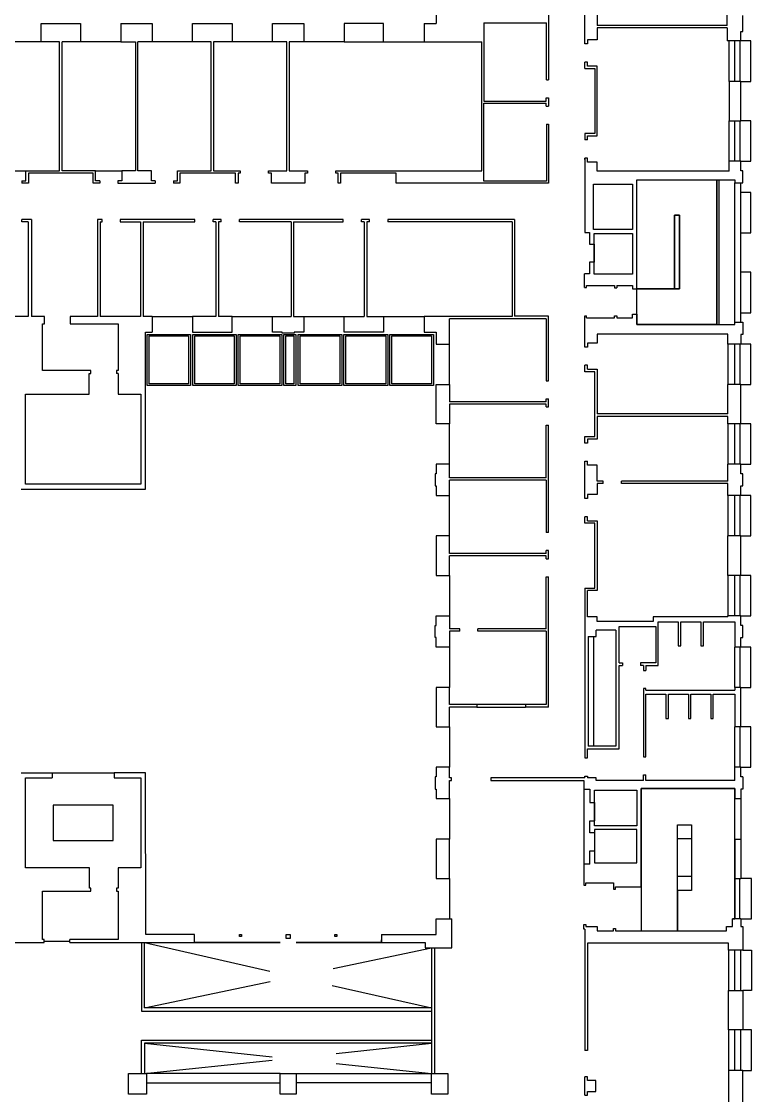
# Model space of a CAD drawing. Header units: millimetres. Extents: x -80 to 60, y -33 to 210.
# Drawn here: x -47.6 to -11.5, y 118.8 to 172.1 of the extents above; entities that cross this region are included whole.
import ezdxf

# ---------------------------------------------------------------- set-up
doc = ezdxf.new("R2010")
doc.units = ezdxf.units.MM
doc.header["$MEASUREMENT"] = 0
doc.linetypes.add('HIDDEN', pattern=[9.525, 6.35, -3.175])
for name, color, linetype in [('door_markers', 10, 'Continuous'), ('elevator_door_markers', 50, 'Continuous'), ('elevators', 40, 'Continuous'), ('M', 7, 'Continuous'), ('stairwells', 120, 'Continuous')]:
    doc.layers.add(name, color=color, linetype=linetype)

msp = doc.modelspace()

# ---------------------------------------------------------------- linework, layer by layer
msp.add_line((-19.798, 134.059), (-19.798, 130.353))
at = {"layer": 'door_markers'}
msp.add_line((-46.503, 126.546), (-45.243, 126.546), dxfattribs=at)
at = {"layer": 'elevator_door_markers'}
for p, q in [((-19.283, 161.046), (-19.283, 160.146)), ((-19.278, 133.405), (-19.278, 132.505)), ((-19.278, 131.905), (-19.278, 131.005))]:
    msp.add_line(p, q, dxfattribs=at)
at = {"layer": 'elevators'}
for points in [[(-19.318, 164.016), (-17.383, 164.016), (-17.383, 161.761), (-19.318, 161.761)], [(-19.283, 161.561), (-17.383, 161.561), (-17.383, 159.561), (-19.283, 159.561)], [(-19.278, 134.012), (-17.178, 134.012), (-17.178, 132.254), (-19.278, 132.254)], [(-19.278, 130.412), (-17.178, 130.412), (-17.178, 132.07), (-19.278, 132.07)]]:
    msp.add_lwpolyline(points, close=True, dxfattribs=at)
at = {"layer": 'M'}
for p, q in [((-21.543, 174.526), (-21.543, 169.176)), ((-19.743, 170.951), (-19.743, 172.731)), ((-27.113, 172.556), (-27.113, 171.961)), ((-19.133, 172.561), (-19.133, 171.861)), ((-12.703, 171.861), (-12.703, 172.566)), ((-11.933, 171.561), (-11.933, 172.361)), ((-46.658, 171.961), (-44.708, 171.961)), ((-46.658, 171.051), (-46.658, 171.961)), ((-44.708, 171.961), (-44.708, 171.051)), ((-42.708, 171.961), (-41.158, 171.961)), ((-42.708, 171.961), (-42.708, 171.051)), ((-41.158, 171.961), (-41.158, 171.051)), ((-39.158, 171.961), (-37.208, 171.961)), ((-39.158, 171.051), (-39.158, 171.961)), ((-37.208, 171.961), (-37.208, 171.051)), ((-35.208, 171.961), (-33.658, 171.961)), ((-35.208, 171.051), (-35.208, 171.961)), ((-33.658, 171.961), (-33.658, 171.051)), ((-31.658, 171.961), (-31.658, 171.051)), ((-29.708, 171.961), (-31.658, 171.961)), ((-29.708, 171.051), (-29.708, 171.961)), ((-27.708, 171.961), (-27.113, 171.961)), ((-27.708, 171.961), (-27.708, 171.051)), ((-24.743, 171.996), (-24.743, 168.116)), ((-24.743, 171.996), (-21.643, 171.996)), ((-21.643, 169.176), (-21.643, 171.996)), ((-12.703, 171.861), (-19.133, 171.861)), ((-12.703, 171.741), (-19.133, 171.741)), ((-19.133, 171.741), (-19.133, 171.146)), ((-12.703, 171.741), (-12.703, 171.096)), ((-19.623, 171.146), (-19.623, 170.951)), ((-19.133, 171.146), (-19.623, 171.146)), ((-12.033, 171.561), (-11.933, 171.561)), ((-12.033, 171.096), (-12.033, 171.561)), ((-46.658, 171.051), (-48.658, 171.051)), ((-45.743, 171.051), (-46.658, 171.051)), ((-45.743, 164.671), (-45.743, 171.051)), ((-44.708, 171.051), (-45.623, 171.051)), ((-45.623, 164.671), (-45.623, 171.051)), ((-42.708, 171.051), (-44.708, 171.051)), ((-42.708, 171.051), (-41.993, 171.051)), ((-41.993, 171.051), (-41.993, 164.671)), ((-41.158, 171.051), (-41.873, 171.051)), ((-41.873, 164.671), (-41.873, 171.051)), ((-39.158, 171.051), (-41.158, 171.051)), ((-38.243, 171.051), (-39.158, 171.051)), ((-38.243, 164.671), (-38.243, 171.051)), ((-38.123, 171.051), (-38.123, 164.671)), ((-37.208, 171.051), (-38.123, 171.051)), ((-35.208, 171.051), (-37.208, 171.051)), ((-34.493, 171.051), (-35.208, 171.051)), ((-34.493, 164.671), (-34.493, 171.051)), ((-34.373, 171.051), (-34.373, 164.671)), ((-33.658, 171.051), (-34.373, 171.051)), ((-31.658, 171.051), (-33.658, 171.051)), ((-31.658, 171.051), (-29.708, 171.051)), ((-29.708, 171.051), (-27.708, 171.051)), ((-27.708, 171.051), (-24.843, 171.051)), ((-24.843, 164.671), (-24.843, 171.051)), ((-19.623, 170.951), (-19.743, 170.951)), ((-12.033, 171.096), (-12.703, 171.096)), ((-12.603, 169.096), (-12.603, 171.096)), ((-12.333, 169.096), (-12.333, 171.096)), ((-12.083, 171.096), (-12.083, 169.096)), ((-11.533, 171.096), (-12.033, 171.096)), ((-11.533, 169.096), (-11.533, 171.096)), ((-19.743, 169.731), (-19.743, 170.051)), ((-19.623, 170.051), (-19.743, 170.051)), ((-19.623, 169.851), (-19.623, 170.051)), ((-19.743, 169.731), (-19.253, 169.731)), ((-19.133, 169.851), (-19.623, 169.851)), ((-19.253, 169.731), (-19.253, 166.521)), ((-19.133, 166.401), (-19.133, 169.851)), ((-21.643, 169.176), (-21.543, 169.176)), ((-12.033, 169.096), (-12.603, 169.096)), ((-12.603, 169.096), (-12.603, 167.146)), ((-12.033, 167.146), (-12.033, 169.096)), ((-12.033, 169.096), (-11.533, 169.096)), ((-24.743, 168.116), (-21.663, 168.116)), ((-24.743, 168.016), (-21.663, 168.016)), ((-24.743, 164.161), (-24.743, 168.016)), ((-21.663, 168.276), (-21.543, 168.276)), ((-21.663, 168.116), (-21.663, 168.276)), ((-21.663, 167.876), (-21.663, 168.016)), ((-21.543, 168.276), (-21.543, 167.876)), ((-21.663, 167.876), (-21.543, 167.876)), ((-21.643, 166.976), (-21.543, 166.976)), ((-21.643, 166.976), (-21.643, 164.161)), ((-21.543, 166.976), (-21.543, 164.061)), ((-12.603, 165.146), (-12.603, 167.146)), ((-12.603, 167.146), (-12.033, 167.146)), ((-12.333, 165.146), (-12.333, 167.146)), ((-12.083, 167.146), (-12.083, 165.146)), ((-11.533, 167.146), (-12.033, 167.146)), ((-11.533, 165.146), (-11.533, 167.146)), ((-19.743, 166.521), (-19.743, 166.201)), ((-19.253, 166.521), (-19.743, 166.521)), ((-19.623, 166.201), (-19.623, 166.401)), ((-19.623, 166.401), (-19.133, 166.401)), ((-19.623, 166.201), (-19.743, 166.201)), ((-19.743, 165.301), (-19.743, 161.616)), ((-19.743, 165.226), (-19.743, 165.301)), ((-19.623, 165.301), (-19.743, 165.301)), ((-19.623, 165.106), (-19.623, 165.301)), ((-19.133, 165.106), (-19.623, 165.106)), ((-19.133, 164.651), (-19.133, 165.106)), ((-12.603, 164.651), (-12.603, 165.146)), ((-12.033, 165.146), (-12.603, 165.146)), ((-12.033, 164.671), (-12.033, 165.146)), ((-12.033, 165.146), (-11.533, 165.146)), ((-48.698, 164.671), (-47.408, 164.671)), ((-47.608, 164.181), (-47.608, 164.061)), ((-47.608, 164.181), (-47.408, 164.181)), ((-47.408, 164.671), (-45.743, 164.671)), ((-47.408, 164.181), (-47.408, 164.671)), ((-47.288, 164.551), (-47.288, 164.061)), ((-44.078, 164.551), (-47.288, 164.551)), ((-43.958, 164.671), (-45.623, 164.671)), ((-44.078, 164.061), (-44.078, 164.551)), ((-43.958, 164.181), (-43.958, 164.671)), ((-43.958, 164.671), (-42.668, 164.671)), ((-43.758, 164.181), (-43.958, 164.181)), ((-43.758, 164.181), (-43.758, 164.061)), ((-42.668, 164.181), (-42.858, 164.181)), ((-42.858, 164.181), (-42.858, 164.061)), ((-42.668, 164.671), (-42.668, 164.181)), ((-41.993, 164.671), (-42.668, 164.671)), ((-41.198, 164.671), (-41.873, 164.671)), ((-41.198, 164.181), (-41.198, 164.671)), ((-41.008, 164.181), (-41.198, 164.181)), ((-41.008, 164.181), (-41.008, 164.061)), ((-40.108, 164.181), (-40.108, 164.061)), ((-40.108, 164.181), (-39.908, 164.181)), ((-39.908, 164.671), (-38.243, 164.671)), ((-39.908, 164.181), (-39.908, 164.671)), ((-39.788, 164.551), (-39.788, 164.061)), ((-37.033, 164.551), (-39.788, 164.551)), ((-38.123, 164.671), (-36.798, 164.671)), ((-37.033, 164.061), (-37.033, 164.551)), ((-36.913, 164.551), (-36.913, 164.061)), ((-36.798, 164.551), (-36.913, 164.551)), ((-36.798, 164.671), (-36.798, 164.551)), ((-35.398, 164.671), (-34.493, 164.671)), ((-35.398, 164.551), (-35.398, 164.671)), ((-35.258, 164.551), (-35.398, 164.551)), ((-35.258, 164.061), (-35.258, 164.551)), ((-34.373, 164.671), (-33.468, 164.671)), ((-33.608, 164.551), (-33.608, 164.061)), ((-33.468, 164.551), (-33.608, 164.551)), ((-33.468, 164.671), (-33.468, 164.551)), ((-32.068, 164.671), (-24.843, 164.671)), ((-32.068, 164.551), (-32.068, 164.671)), ((-31.953, 164.551), (-32.068, 164.551)), ((-31.953, 164.061), (-31.953, 164.551)), ((-31.833, 164.551), (-31.833, 164.061)), ((-29.078, 164.551), (-31.833, 164.551)), ((-29.078, 164.061), (-29.078, 164.551)), ((-12.603, 164.651), (-19.133, 164.651)), ((-17.168, 164.216), (-12.333, 164.216)), ((-17.168, 158.821), (-17.168, 164.216)), ((-13.218, 157.071), (-13.218, 164.216)), ((-13.118, 164.216), (-13.118, 157.071)), ((-12.333, 164.216), (-12.333, 164.071)), ((-11.933, 164.671), (-12.033, 164.671)), ((-11.933, 164.071), (-11.933, 164.671)), ((-47.288, 164.061), (-47.608, 164.061)), ((-43.758, 164.061), (-44.078, 164.061)), ((-42.858, 164.061), (-41.008, 164.061)), ((-39.788, 164.061), (-40.108, 164.061)), ((-36.913, 164.061), (-37.033, 164.061)), ((-33.608, 164.061), (-35.258, 164.061)), ((-31.833, 164.061), (-31.953, 164.061)), ((-21.543, 164.061), (-29.078, 164.061)), ((-21.643, 164.161), (-24.743, 164.161)), ((-12.333, 164.071), (-11.933, 164.071)), ((-12.333, 157.171), (-12.333, 164.071)), ((-12.036, 157.171), (-12.036, 164.071)), ((-11.533, 163.596), (-12.033, 163.596)), ((-11.533, 161.596), (-11.533, 163.596)), ((-47.608, 162.141), (-47.608, 162.261)), ((-47.133, 162.261), (-47.608, 162.261)), ((-47.293, 162.141), (-47.608, 162.141)), ((-47.293, 162.141), (-47.293, 157.461)), ((-47.133, 162.261), (-47.133, 157.456)), ((-43.643, 162.261), (-43.873, 162.261)), ((-43.873, 162.261), (-43.873, 157.456)), ((-43.733, 162.141), (-43.643, 162.141)), ((-43.733, 162.141), (-43.733, 157.461)), ((-43.643, 162.141), (-43.643, 162.261)), ((-42.743, 162.261), (-42.743, 162.141)), ((-39.043, 162.261), (-42.743, 162.261)), ((-42.743, 162.141), (-41.733, 162.141)), ((-41.733, 162.141), (-41.733, 157.461)), ((-41.613, 162.141), (-39.043, 162.141)), ((-41.613, 162.141), (-41.613, 157.461)), ((-39.043, 162.141), (-39.043, 162.261)), ((-37.743, 162.261), (-38.143, 162.261)), ((-38.143, 162.141), (-38.143, 162.261)), ((-38.003, 162.141), (-38.143, 162.141)), ((-38.003, 162.141), (-38.003, 157.461)), ((-37.743, 162.141), (-37.883, 162.141)), ((-37.883, 162.141), (-37.883, 157.461)), ((-37.743, 162.141), (-37.743, 162.261)), ((-36.843, 162.141), (-36.843, 162.261)), ((-31.703, 162.261), (-36.843, 162.261)), ((-34.283, 162.141), (-36.843, 162.141)), ((-34.283, 162.141), (-34.283, 157.461)), ((-34.163, 162.141), (-34.163, 157.461)), ((-34.163, 162.141), (-31.703, 162.141)), ((-31.703, 162.141), (-31.703, 162.261)), ((-30.803, 162.141), (-30.803, 162.261)), ((-30.403, 162.261), (-30.803, 162.261)), ((-30.663, 162.141), (-30.803, 162.141)), ((-30.663, 162.141), (-30.663, 157.461)), ((-30.403, 162.141), (-30.543, 162.141)), ((-30.543, 162.141), (-30.543, 157.461)), ((-30.403, 162.141), (-30.403, 162.261)), ((-29.503, 162.261), (-29.503, 162.141)), ((-23.233, 162.261), (-29.503, 162.261)), ((-23.353, 162.141), (-29.503, 162.141)), ((-23.353, 162.141), (-23.353, 157.461)), ((-23.233, 162.261), (-23.233, 157.471)), ((-15.318, 162.471), (-15.068, 162.471)), ((-15.318, 158.821), (-15.318, 162.471)), ((-15.068, 162.471), (-15.068, 158.821)), ((-19.743, 161.616), (-19.513, 161.616)), ((-19.513, 161.616), (-19.513, 161.046)), ((-12.033, 161.596), (-11.533, 161.596)), ((-19.513, 161.046), (-19.283, 161.046)), ((-19.513, 160.146), (-19.513, 159.576)), ((-19.283, 160.146), (-19.513, 160.146)), ((-19.513, 159.576), (-19.758, 159.576)), ((-19.758, 158.896), (-19.758, 159.576)), ((-11.533, 159.646), (-12.033, 159.646)), ((-11.533, 157.646), (-11.533, 159.646)), ((-19.758, 158.896), (-19.673, 158.896)), ((-19.673, 158.996), (-18.273, 158.996)), ((-19.673, 158.896), (-19.673, 158.996)), ((-18.273, 158.996), (-18.273, 158.886)), ((-18.273, 158.886), (-18.163, 158.886)), ((-18.163, 158.996), (-17.398, 158.996)), ((-18.163, 158.996), (-18.163, 158.886)), ((-17.398, 158.996), (-17.398, 158.821)), ((-17.398, 158.821), (-17.168, 158.821)), ((-15.068, 158.821), (-15.318, 158.821)), ((-47.293, 157.461), (-49.183, 157.461)), ((-46.483, 157.456), (-47.133, 157.456)), ((-46.483, 157.101), (-46.483, 157.456)), ((-43.873, 157.456), (-45.223, 157.456)), ((-45.223, 157.456), (-45.223, 157.101)), ((-41.733, 157.461), (-43.733, 157.461)), ((-41.158, 157.461), (-41.613, 157.461)), ((-41.158, 157.461), (-39.158, 157.457)), ((-41.158, 157.461), (-41.158, 156.691)), ((-39.158, 157.461), (-39.158, 156.691)), ((-38.003, 157.461), (-39.158, 157.461)), ((-37.208, 157.461), (-37.883, 157.461)), ((-37.208, 156.691), (-37.208, 157.461)), ((-37.208, 157.458), (-35.208, 157.458)), ((-35.208, 157.461), (-34.283, 157.461)), ((-35.208, 156.691), (-35.208, 157.461)), ((-34.163, 157.461), (-33.658, 157.461)), ((-33.658, 157.461), (-31.658, 157.461)), ((-33.658, 157.461), (-33.658, 156.691)), ((-31.658, 157.461), (-30.663, 157.461)), ((-31.658, 156.691), (-31.658, 157.461)), ((-30.543, 157.461), (-29.708, 157.461)), ((-29.708, 157.46), (-27.708, 157.461)), ((-29.708, 157.461), (-29.708, 156.691)), ((-27.708, 157.461), (-27.708, 156.691)), ((-23.353, 157.461), (-27.708, 157.461)), ((-21.663, 157.341), (-26.443, 157.341)), ((-26.443, 156.096), (-26.443, 157.341)), ((-21.543, 157.471), (-23.233, 157.471)), ((-21.663, 157.341), (-21.663, 154.281)), ((-21.543, 154.281), (-21.543, 157.471)), ((-19.743, 157.496), (-19.673, 157.496)), ((-19.743, 155.946), (-19.743, 157.496)), ((-19.673, 157.396), (-19.673, 157.496)), ((-19.673, 157.396), (-18.273, 157.396)), ((-18.273, 157.496), (-18.163, 157.496)), ((-18.273, 157.396), (-18.273, 157.496)), ((-18.163, 157.496), (-18.163, 157.396)), ((-18.163, 157.396), (-17.398, 157.396)), ((-17.398, 157.571), (-17.168, 157.571)), ((-17.398, 157.396), (-17.398, 157.571)), ((-17.168, 157.571), (-17.168, 157.071)), ((-12.033, 157.646), (-11.533, 157.646)), ((-46.593, 154.781), (-46.593, 157.101)), ((-46.593, 157.101), (-46.483, 157.101)), ((-45.223, 157.101), (-42.843, 157.101)), ((-42.843, 157.101), (-42.843, 154.781)), ((-17.168, 157.071), (-12.333, 157.071)), ((-12.333, 157.171), (-11.933, 157.171)), ((-12.333, 157.071), (-12.333, 157.171)), ((-11.933, 157.171), (-11.933, 156.571)), ((-41.483, 156.691), (-41.158, 156.691)), ((-41.483, 148.921), (-41.483, 156.691)), ((-41.413, 156.571), (-39.256, 156.571)), ((-41.413, 154.051), (-41.413, 156.571)), ((-41.313, 154.121), (-41.313, 156.501)), ((-41.313, 156.501), (-39.356, 156.501)), ((-39.356, 156.501), (-39.356, 154.121)), ((-39.256, 156.571), (-39.256, 154.051)), ((-39.158, 156.691), (-37.208, 156.691)), ((-39.156, 154.051), (-39.156, 156.571)), ((-39.156, 156.571), (-37, 156.571)), ((-39.056, 156.501), (-37.1, 156.501)), ((-39.056, 154.121), (-39.056, 156.501)), ((-37.1, 156.501), (-37.1, 154.121)), ((-37, 156.571), (-37, 154.051)), ((-36.9, 156.571), (-34.743, 156.571)), ((-36.9, 154.051), (-36.9, 156.571)), ((-36.8, 156.501), (-34.843, 156.501)), ((-36.8, 154.121), (-36.8, 156.501)), ((-34.733, 156.691), (-35.208, 156.691)), ((-34.843, 156.501), (-34.843, 154.121)), ((-34.743, 156.571), (-34.743, 154.051)), ((-34.733, 156.641), (-34.733, 156.691)), ((-34.133, 156.641), (-34.733, 156.641)), ((-34.643, 156.571), (-34.043, 156.571)), ((-34.643, 154.051), (-34.643, 156.571)), ((-34.543, 156.501), (-34.143, 156.501)), ((-34.543, 154.121), (-34.543, 156.501)), ((-34.143, 156.501), (-34.143, 154.121)), ((-34.133, 156.691), (-34.133, 156.641)), ((-33.658, 156.691), (-34.133, 156.691)), ((-34.043, 156.571), (-34.043, 154.051)), ((-33.943, 156.571), (-31.773, 156.571)), ((-33.943, 154.051), (-33.943, 156.571)), ((-33.843, 156.501), (-31.873, 156.501)), ((-33.843, 154.121), (-33.843, 156.501)), ((-31.873, 156.501), (-31.873, 154.121)), ((-31.773, 156.571), (-31.773, 154.051)), ((-31.673, 156.571), (-29.503, 156.571)), ((-31.673, 154.051), (-31.673, 156.571)), ((-29.708, 156.691), (-31.658, 156.691)), ((-31.573, 156.501), (-29.603, 156.501)), ((-31.573, 154.121), (-31.573, 156.501)), ((-29.603, 156.501), (-29.603, 154.121)), ((-29.503, 156.571), (-29.503, 154.051)), ((-29.403, 156.571), (-27.233, 156.571)), ((-29.403, 154.051), (-29.403, 156.571)), ((-29.303, 154.121), (-29.303, 156.501)), ((-29.303, 156.501), (-27.333, 156.501)), ((-27.708, 156.691), (-27.113, 156.691)), ((-27.333, 156.501), (-27.333, 154.121)), ((-27.233, 156.571), (-27.233, 154.051)), ((-27.113, 156.691), (-27.113, 156.096)), ((-19.133, 156.591), (-19.133, 156.146)), ((-12.673, 156.591), (-19.133, 156.591)), ((-12.673, 156.096), (-12.673, 156.591)), ((-12.033, 156.571), (-12.033, 156.096)), ((-11.933, 156.571), (-12.033, 156.571)), ((-27.113, 156.096), (-26.443, 156.096)), ((-26.443, 154.096), (-26.443, 156.096)), ((-19.623, 155.946), (-19.743, 155.946)), ((-19.623, 156.146), (-19.623, 155.946)), ((-19.133, 156.146), (-19.623, 156.146)), ((-12.033, 156.096), (-12.673, 156.096)), ((-12.673, 156.096), (-12.673, 154.096)), ((-12.333, 154.096), (-12.333, 156.096)), ((-12.083, 156.096), (-12.083, 154.096)), ((-11.533, 156.096), (-12.033, 156.096)), ((-11.533, 154.096), (-11.533, 156.096)), ((-44.193, 154.781), (-46.593, 154.781)), ((-44.276, 154.646), (-44.193, 154.646)), ((-44.276, 153.621), (-44.276, 154.646)), ((-44.193, 154.646), (-44.193, 154.781)), ((-42.843, 154.781), (-42.923, 154.781)), ((-42.923, 154.781), (-42.923, 154.631)), ((-42.843, 154.631), (-42.923, 154.631)), ((-42.843, 154.631), (-42.843, 153.621)), ((-19.623, 155.046), (-19.743, 155.046)), ((-19.743, 154.726), (-19.743, 155.046)), ((-19.253, 154.726), (-19.743, 154.726)), ((-19.623, 154.846), (-19.623, 155.046)), ((-19.623, 154.846), (-19.133, 154.846)), ((-19.253, 151.516), (-19.253, 154.726)), ((-19.133, 154.846), (-19.133, 152.636)), ((-39.256, 154.051), (-41.413, 154.051)), ((-39.356, 154.121), (-41.313, 154.121)), ((-37, 154.051), (-39.156, 154.051)), ((-37.1, 154.121), (-39.056, 154.121)), ((-34.743, 154.051), (-36.9, 154.051)), ((-34.843, 154.121), (-36.8, 154.121)), ((-34.043, 154.051), (-34.643, 154.051)), ((-34.143, 154.121), (-34.543, 154.121)), ((-31.773, 154.051), (-33.943, 154.051)), ((-31.873, 154.121), (-33.843, 154.121)), ((-29.503, 154.051), (-31.673, 154.051)), ((-29.603, 154.121), (-31.573, 154.121)), ((-27.233, 154.051), (-29.403, 154.051)), ((-27.333, 154.121), (-29.303, 154.121)), ((-27.113, 154.096), (-26.443, 154.096)), ((-27.113, 152.146), (-27.113, 154.096)), ((-26.443, 154.096), (-26.443, 153.241)), ((-21.663, 154.281), (-21.543, 154.281)), ((-12.673, 152.636), (-12.673, 154.096)), ((-12.033, 154.096), (-12.673, 154.096)), ((-12.033, 152.146), (-12.033, 154.096)), ((-12.033, 154.096), (-11.533, 154.096)), ((-47.423, 153.621), (-44.276, 153.621)), ((-47.423, 149.161), (-47.423, 153.621)), ((-42.843, 153.621), (-41.723, 153.621)), ((-41.723, 153.621), (-41.723, 149.161)), ((-21.663, 153.241), (-26.443, 153.241)), ((-21.663, 153.121), (-26.443, 153.121)), ((-26.443, 153.121), (-26.443, 152.146)), ((-21.663, 153.241), (-21.663, 153.381)), ((-21.663, 153.381), (-21.543, 153.381)), ((-21.663, 152.981), (-21.663, 153.121)), ((-21.663, 152.981), (-21.543, 152.981)), ((-21.543, 152.981), (-21.543, 153.381)), ((-12.673, 152.636), (-19.133, 152.636)), ((-19.133, 152.516), (-19.133, 151.396)), ((-12.673, 152.516), (-19.133, 152.516)), ((-12.673, 152.146), (-12.673, 152.516)), ((-26.443, 152.146), (-27.113, 152.146)), ((-26.443, 150.146), (-26.443, 152.146)), ((-21.663, 152.081), (-21.543, 152.081)), ((-21.663, 149.471), (-21.663, 152.081)), ((-21.543, 146.771), (-21.543, 152.081)), ((-12.033, 152.146), (-12.673, 152.146)), ((-12.673, 152.146), (-12.673, 150.146)), ((-12.333, 150.146), (-12.333, 152.146)), ((-12.083, 152.146), (-12.083, 150.146)), ((-11.533, 152.146), (-12.033, 152.146)), ((-11.533, 150.146), (-11.533, 152.146)), ((-19.743, 151.516), (-19.253, 151.516)), ((-19.743, 151.196), (-19.743, 151.516)), ((-19.623, 151.396), (-19.623, 151.196)), ((-19.133, 151.396), (-19.623, 151.396)), ((-19.623, 151.196), (-19.743, 151.196)), ((-27.113, 150.146), (-27.113, 149.671)), ((-26.443, 150.146), (-27.113, 150.146)), ((-26.443, 149.471), (-26.443, 150.146)), ((-19.743, 150.296), (-19.623, 150.296)), ((-19.743, 148.446), (-19.743, 150.296)), ((-19.623, 150.096), (-19.623, 150.296)), ((-19.133, 150.096), (-19.623, 150.096)), ((-19.133, 149.316), (-19.133, 150.096)), ((-12.033, 150.146), (-12.673, 150.146)), ((-12.673, 149.316), (-12.673, 150.146)), ((-12.033, 149.678), (-12.033, 150.146)), ((-12.033, 150.146), (-11.533, 150.146)), ((-27.113, 149.671), (-27.163, 149.671)), ((-27.163, 149.671), (-27.163, 149.071)), ((-21.663, 149.471), (-26.443, 149.471)), ((-26.443, 148.596), (-26.443, 149.351)), ((-21.663, 149.351), (-26.443, 149.351)), ((-21.663, 149.351), (-21.663, 146.771)), ((-18.842, 149.316), (-19.133, 149.316)), ((-18.842, 149.196), (-18.842, 149.316)), ((-17.942, 149.196), (-17.942, 149.316)), ((-12.673, 149.316), (-17.942, 149.316)), ((-11.933, 149.678), (-12.033, 149.678)), ((-11.933, 149.078), (-11.933, 149.678)), ((-47.643, 148.921), (-41.483, 148.921)), ((-41.723, 149.161), (-47.423, 149.161)), ((-27.163, 149.071), (-27.113, 149.071)), ((-27.113, 149.071), (-27.113, 148.596)), ((-19.133, 149.196), (-19.133, 148.646)), ((-18.842, 149.196), (-19.133, 149.196)), ((-12.673, 149.196), (-17.942, 149.196)), ((-12.673, 148.596), (-12.673, 149.196)), ((-12.033, 149.078), (-11.933, 149.078)), ((-12.033, 148.596), (-12.033, 149.078)), ((-27.113, 148.596), (-26.443, 148.596)), ((-26.443, 146.596), (-26.443, 148.596)), ((-19.623, 148.446), (-19.743, 148.446)), ((-19.623, 148.646), (-19.623, 148.446)), ((-19.133, 148.646), (-19.623, 148.646)), ((-12.033, 148.596), (-12.673, 148.596)), ((-12.673, 148.596), (-12.673, 146.596)), ((-12.333, 146.596), (-12.333, 148.596)), ((-12.083, 148.596), (-12.083, 146.596)), ((-11.533, 148.596), (-12.033, 148.596)), ((-11.533, 146.596), (-11.533, 148.596)), ((-19.743, 147.226), (-19.743, 147.546)), ((-19.623, 147.546), (-19.743, 147.546)), ((-19.253, 147.226), (-19.743, 147.226)), ((-19.623, 147.346), (-19.623, 147.546)), ((-19.623, 147.346), (-19.133, 147.346)), ((-19.253, 144.016), (-19.253, 147.226)), ((-19.133, 147.346), (-19.133, 143.896)), ((-27.113, 146.596), (-27.113, 144.646)), ((-26.443, 146.596), (-27.113, 146.596)), ((-26.443, 145.731), (-26.443, 146.596)), ((-21.543, 146.771), (-21.663, 146.771)), ((-12.673, 144.646), (-12.673, 146.596)), ((-12.033, 146.596), (-12.673, 146.596)), ((-12.033, 144.646), (-12.033, 146.596)), ((-12.033, 146.596), (-11.533, 146.596)), ((-21.663, 145.731), (-26.443, 145.731)), ((-21.663, 145.611), (-26.443, 145.611)), ((-26.443, 144.646), (-26.443, 145.611)), ((-21.663, 145.731), (-21.663, 145.871)), ((-21.543, 145.871), (-21.663, 145.871)), ((-21.663, 145.471), (-21.663, 145.611)), ((-21.543, 145.471), (-21.543, 145.871)), ((-21.663, 145.471), (-21.543, 145.471)), ((-27.113, 144.646), (-26.443, 144.646)), ((-26.443, 144.646), (-26.443, 142.646)), ((-21.663, 144.571), (-21.543, 144.571)), ((-21.663, 142.001), (-21.663, 144.571)), ((-21.543, 138.131), (-21.543, 144.571)), ((-12.033, 144.646), (-12.673, 144.646)), ((-12.673, 144.646), (-12.673, 142.646)), ((-12.333, 142.646), (-12.333, 144.646)), ((-12.083, 144.646), (-12.083, 142.646)), ((-11.533, 144.646), (-12.033, 144.646)), ((-11.533, 142.646), (-11.533, 144.646)), ((-19.743, 144.016), (-19.253, 144.016)), ((-19.743, 144.016), (-19.743, 135.611)), ((-19.133, 143.896), (-19.623, 143.896)), ((-19.623, 142.596), (-19.623, 143.896)), ((-27.113, 142.646), (-26.443, 142.646)), ((-27.113, 142.171), (-27.113, 142.646)), ((-26.443, 142.646), (-26.443, 142.001)), ((-19.133, 142.596), (-19.623, 142.596)), ((-19.133, 142.356), (-19.133, 142.596)), ((-16.375, 142.356), (-19.133, 142.356)), ((-16.375, 142.596), (-16.375, 142.356)), ((-12.673, 142.596), (-16.375, 142.596)), ((-16.123, 142.351), (-15.123, 142.351)), ((-16.123, 140.191), (-16.123, 142.351)), ((-15.123, 142.351), (-15.123, 141.151)), ((-15.003, 142.351), (-14.003, 142.351)), ((-15.003, 141.151), (-15.003, 142.351)), ((-14.003, 142.351), (-14.003, 141.151)), ((-13.883, 142.351), (-12.333, 142.351)), ((-13.883, 141.151), (-13.883, 142.351)), ((-12.673, 142.596), (-12.673, 142.646)), ((-12.033, 142.646), (-12.673, 142.646)), ((-12.333, 142.351), (-12.333, 141.096)), ((-12.033, 142.171), (-12.033, 142.646)), ((-12.033, 142.646), (-11.533, 142.646)), ((-27.163, 142.171), (-27.113, 142.171)), ((-27.163, 141.571), (-27.163, 142.171)), ((-25.943, 142.001), (-26.443, 142.001)), ((-26.443, 141.881), (-26.443, 141.096)), ((-25.943, 141.881), (-26.443, 141.881)), ((-25.943, 141.881), (-25.943, 142.001)), ((-25.043, 141.881), (-25.043, 142.001)), ((-23.715, 142.001), (-25.043, 142.001)), ((-23.715, 141.881), (-25.043, 141.881)), ((-21.663, 142.001), (-23.715, 142.001)), ((-21.663, 141.881), (-23.715, 141.881)), ((-21.663, 141.881), (-21.663, 138.251)), ((-19.183, 141.628), (-19.183, 141.936)), ((-18.043, 142.111), (-16.243, 142.111)), ((-18.043, 140.311), (-18.043, 142.111)), ((-16.243, 142.111), (-16.243, 140.311)), ((-11.933, 142.171), (-12.033, 142.171)), ((-11.933, 141.571), (-11.933, 142.171)), ((-27.113, 141.571), (-27.163, 141.571)), ((-27.113, 141.096), (-27.113, 141.571)), ((-19.583, 141.628), (-19.183, 141.628)), ((-19.308, 136.193), (-19.308, 141.628)), ((-12.033, 141.096), (-12.033, 141.571)), ((-12.033, 141.571), (-11.933, 141.571)), ((-26.443, 141.096), (-27.113, 141.096)), ((-26.443, 141.096), (-26.443, 139.096)), ((-15.123, 141.151), (-15.003, 141.151)), ((-14.003, 141.151), (-13.883, 141.151)), ((-12.333, 139.096), (-12.333, 141.096)), ((-12.033, 141.096), (-12.333, 141.096)), ((-12.083, 141.096), (-12.083, 139.096)), ((-11.533, 141.096), (-12.033, 141.096)), ((-11.533, 139.096), (-11.533, 141.096)), ((-18.043, 140.311), (-17.893, 140.311)), ((-18.043, 140.191), (-17.893, 140.191)), ((-18.043, 136.066), (-18.043, 140.191)), ((-17.893, 140.311), (-17.893, 140.191)), ((-16.993, 140.311), (-16.993, 140.191)), ((-16.243, 140.311), (-16.993, 140.311)), ((-16.843, 140.191), (-16.993, 140.191)), ((-16.843, 140.191), (-16.843, 139.941)), ((-16.723, 140.191), (-16.123, 140.191)), ((-16.723, 140.191), (-16.723, 139.941)), ((-16.843, 139.941), (-16.723, 139.941)), ((-27.113, 139.096), (-27.113, 137.146)), ((-26.443, 139.096), (-27.113, 139.096)), ((-26.443, 138.251), (-26.443, 139.096)), ((-16.843, 139.041), (-16.843, 135.671)), ((-16.723, 139.041), (-16.843, 139.041)), ((-16.723, 138.961), (-16.723, 139.041)), ((-16.723, 138.961), (-12.333, 138.961)), ((-16.723, 138.766), (-15.733, 138.766)), ((-16.723, 135.671), (-16.723, 138.766)), ((-15.733, 138.766), (-15.733, 137.566)), ((-15.613, 138.766), (-14.623, 138.766)), ((-15.613, 137.566), (-15.613, 138.766)), ((-14.623, 138.766), (-14.623, 137.566)), ((-14.503, 138.766), (-13.513, 138.766)), ((-14.503, 137.566), (-14.503, 138.766)), ((-13.513, 138.766), (-13.513, 137.556)), ((-13.393, 138.766), (-12.333, 138.766)), ((-13.393, 137.556), (-13.393, 138.766)), ((-12.333, 139.096), (-12.333, 138.961)), ((-12.033, 139.096), (-12.333, 139.096)), ((-12.333, 138.766), (-12.333, 137.146)), ((-12.033, 139.096), (-11.533, 139.096)), ((-12.033, 137.146), (-12.033, 139.096)), ((-25.093, 138.251), (-26.443, 138.251)), ((-26.443, 137.146), (-26.443, 138.131)), ((-25.093, 138.131), (-26.443, 138.131)), ((-25.093, 138.251), (-25.093, 138.131)), ((-22.693, 138.251), (-25.093, 138.251)), ((-25.093, 138.131), (-22.693, 138.131)), ((-21.663, 138.251), (-22.693, 138.251)), ((-22.693, 138.251), (-22.693, 138.131)), ((-21.543, 138.131), (-22.693, 138.131)), ((-15.733, 137.566), (-15.613, 137.566)), ((-14.623, 137.566), (-14.503, 137.566)), ((-13.513, 137.556), (-13.393, 137.556)), ((-27.113, 137.146), (-26.443, 137.146)), ((-26.443, 137.146), (-26.443, 135.146)), ((-12.033, 137.146), (-12.333, 137.146)), ((-12.333, 135.146), (-12.333, 137.146)), ((-12.083, 137.146), (-12.083, 135.146)), ((-11.533, 137.146), (-12.033, 137.146)), ((-11.533, 135.146), (-11.533, 137.146)), ((-19.623, 136.066), (-18.043, 136.066)), ((-19.623, 135.611), (-19.623, 136.066)), ((-19.743, 135.611), (-19.623, 135.611)), ((-16.843, 135.671), (-16.723, 135.671)), ((-47.643, 134.871), (-46.108, 134.871)), ((-46.108, 134.871), (-46.108, 134.631)), ((-46.108, 134.871), (-43.038, 134.871)), ((-41.483, 134.871), (-43.038, 134.871)), ((-43.038, 134.871), (-43.038, 134.631)), ((-41.482, 126.871), (-41.483, 134.871)), ((-27.113, 135.146), (-27.113, 134.671)), ((-26.443, 135.146), (-27.113, 135.146)), ((-26.443, 134.621), (-26.443, 135.146)), ((-12.333, 134.496), (-12.333, 135.146)), ((-12.033, 135.146), (-12.333, 135.146)), ((-12.033, 134.671), (-12.033, 135.146)), ((-12.033, 135.146), (-11.533, 135.146)), ((-47.423, 134.631), (-46.108, 134.631)), ((-47.423, 130.171), (-47.423, 134.631)), ((-43.038, 134.631), (-41.723, 134.631)), ((-41.723, 134.631), (-41.723, 130.171)), ((-27.163, 134.671), (-27.163, 134.071)), ((-27.113, 134.671), (-27.163, 134.671)), ((-26.354, 134.621), (-26.443, 134.621)), ((-26.443, 134.501), (-26.354, 134.501)), ((-26.443, 133.596), (-26.443, 134.501)), ((-26.354, 134.501), (-26.354, 134.621)), ((-24.404, 134.621), (-24.404, 134.501)), ((-19.743, 134.621), (-24.404, 134.621)), ((-24.404, 134.501), (-19.798, 134.501)), ((-19.798, 134.501), (-19.798, 134.059)), ((-19.743, 134.711), (-19.623, 134.711)), ((-19.743, 134.621), (-19.743, 134.711)), ((-19.623, 134.711), (-19.623, 134.621)), ((-19.183, 134.621), (-19.623, 134.621)), ((-19.183, 134.496), (-19.183, 134.621)), ((-16.843, 134.496), (-19.183, 134.496)), ((-16.843, 134.496), (-16.843, 134.771)), ((-16.843, 134.771), (-16.723, 134.771)), ((-16.723, 134.496), (-16.723, 134.771)), ((-12.333, 134.496), (-16.723, 134.496)), ((-11.933, 134.671), (-12.033, 134.671)), ((-11.933, 134.671), (-11.933, 134.071)), ((-27.163, 134.071), (-27.113, 134.071)), ((-27.113, 134.071), (-27.113, 133.596)), ((-19.798, 134.059), (-19.508, 134.059)), ((-19.508, 134.059), (-19.508, 133.405)), ((-16.963, 134.105), (-12.333, 134.105)), ((-16.963, 129.23), (-16.963, 134.105)), ((-12.333, 134.105), (-12.333, 133.596)), ((-11.933, 134.071), (-12.033, 134.071)), ((-12.033, 134.071), (-12.033, 133.596)), ((-43.083, 133.271), (-46.063, 133.271)), ((-46.063, 133.271), (-46.063, 131.531)), ((-43.083, 131.531), (-43.083, 133.271)), ((-27.113, 133.596), (-26.443, 133.596)), ((-26.443, 133.596), (-26.443, 131.596)), ((-19.508, 133.405), (-19.278, 133.405)), ((-12.333, 133.596), (-12.033, 133.596)), ((-12.333, 131.596), (-12.333, 133.596)), ((-12.033, 133.596), (-12.033, 131.596)), ((-19.508, 132.505), (-19.278, 132.505)), ((-19.508, 131.905), (-19.508, 132.505)), ((-15.163, 131.605), (-15.163, 132.305)), ((-15.163, 132.305), (-14.463, 132.305)), ((-15.163, 131.605), (-15.163, 132.305)), ((-15.163, 132.305), (-14.463, 132.305)), ((-14.463, 132.305), (-14.463, 131.605)), ((-14.463, 132.305), (-14.463, 131.605)), ((-19.278, 131.905), (-19.508, 131.905)), ((-46.063, 131.531), (-43.083, 131.531)), ((-27.113, 131.596), (-27.113, 129.646)), ((-26.443, 131.596), (-27.113, 131.596)), ((-26.443, 129.646), (-26.443, 131.596)), ((-14.463, 131.605), (-15.163, 131.605)), ((-14.463, 131.605), (-15.163, 131.605)), ((-12.333, 131.596), (-12.333, 129.646)), ((-12.333, 131.596), (-12.033, 131.596)), ((-12.033, 131.596), (-12.033, 129.646)), ((-19.508, 131.005), (-19.278, 131.005)), ((-19.508, 130.353), (-19.508, 131.005)), ((-44.263, 130.171), (-47.423, 130.171)), ((-44.263, 129.161), (-44.263, 130.171)), ((-42.843, 130.171), (-42.843, 129.161)), ((-41.723, 130.171), (-42.843, 130.171)), ((-19.798, 130.353), (-19.798, 129.316)), ((-19.508, 130.353), (-19.798, 130.353)), ((-27.113, 129.646), (-26.443, 129.646)), ((-26.443, 129.646), (-26.443, 127.646)), ((-15.163, 129.055), (-15.163, 129.755)), ((-15.163, 129.755), (-14.463, 129.755)), ((-15.163, 129.755), (-14.463, 129.755)), ((-15.163, 129.055), (-15.163, 129.755)), ((-14.463, 129.755), (-14.463, 129.055)), ((-14.463, 129.755), (-14.463, 129.055)), ((-12.333, 129.646), (-12.033, 129.646)), ((-12.333, 129.646), (-12.333, 127.646)), ((-12.083, 127.646), (-12.083, 129.646)), ((-11.503, 129.646), (-12.033, 129.646)), ((-11.503, 127.646), (-11.503, 129.646)), ((-46.593, 129.011), (-44.193, 129.011)), ((-46.593, 126.621), (-46.593, 129.011)), ((-44.193, 129.161), (-44.263, 129.161)), ((-44.193, 129.011), (-44.193, 129.161)), ((-42.923, 129.161), (-42.923, 129.011)), ((-42.843, 129.161), (-42.923, 129.161)), ((-42.923, 129.011), (-42.843, 129.011)), ((-42.843, 129.011), (-42.843, 126.621)), ((-19.798, 129.316), (-19.703, 129.316)), ((-19.703, 129.426), (-18.328, 129.426)), ((-19.703, 129.316), (-19.703, 129.426)), ((-18.328, 129.426), (-18.328, 129.12)), ((-18.328, 129.12), (-18.233, 129.12)), ((-18.233, 129.23), (-16.963, 129.23)), ((-18.233, 129.12), (-18.233, 129.23)), ((-14.463, 129.055), (-15.163, 129.055)), ((-14.463, 129.055), (-15.163, 129.055)), ((-27.113, 127.646), (-26.323, 127.646)), ((-27.113, 126.871), (-27.113, 127.646)), ((-26.323, 126.211), (-26.323, 127.646)), ((-12.033, 127.646), (-12.433, 127.646)), ((-12.433, 127.261), (-12.433, 127.646)), ((-12.033, 127.646), (-12.033, 127.271)), ((-12.033, 127.646), (-11.503, 127.646)), ((-39.058, 126.871), (-41.482, 126.871)), ((-39.058, 126.471), (-39.058, 126.871)), ((-36.846, 126.871), (-36.746, 126.871)), ((-36.846, 126.771), (-36.846, 126.871)), ((-36.746, 126.871), (-36.746, 126.771)), ((-34.533, 126.671), (-34.533, 126.871)), ((-34.533, 126.871), (-34.333, 126.871)), ((-34.333, 126.871), (-34.333, 126.671)), ((-32.121, 126.871), (-32.021, 126.871)), ((-32.121, 126.771), (-32.121, 126.871)), ((-32.021, 126.871), (-32.021, 126.771)), ((-29.808, 126.871), (-29.808, 126.471)), ((-29.808, 126.871), (-27.113, 126.871)), ((-19.798, 127.366), (-19.703, 127.366)), ((-19.798, 127.131), (-19.798, 127.366)), ((-19.743, 127.131), (-19.798, 127.131)), ((-19.743, 127.131), (-19.743, 121.136)), ((-19.703, 127.366), (-19.703, 127.268)), ((-19.703, 127.268), (-19.133, 127.268)), ((-19.133, 127.268), (-19.133, 127.06)), ((-19.133, 127.06), (-18.328, 127.06)), ((-18.328, 127.06), (-18.328, 127.17)), ((-18.328, 127.17), (-18.233, 127.17)), ((-18.233, 127.17), (-18.233, 127.06)), ((-18.233, 127.06), (-12.733, 127.06)), ((-12.733, 127.261), (-12.433, 127.261)), ((-12.733, 127.06), (-12.733, 127.261)), ((-12.033, 127.271), (-11.933, 127.271)), ((-11.933, 127.271), (-11.933, 126.096)), ((-52.308, 126.471), (-46.503, 126.471)), ((-46.503, 126.621), (-46.593, 126.621)), ((-46.503, 126.471), (-46.503, 126.621)), ((-42.843, 126.621), (-45.243, 126.621)), ((-45.243, 126.471), (-45.243, 126.621)), ((-45.243, 126.471), (-39.058, 126.471)), ((-41.693, 126.471), (-41.693, 123.076)), ((-41.533, 123.236), (-41.533, 126.471)), ((-34.833, 126.471), (-39.058, 126.471)), ((-39.058, 126.471), (-34.833, 126.471)), ((-36.746, 126.771), (-36.846, 126.771)), ((-34.333, 126.671), (-34.533, 126.671)), ((-29.808, 126.471), (-34.033, 126.471)), ((-34.033, 126.471), (-29.808, 126.471)), ((-32.021, 126.771), (-32.121, 126.771)), ((-29.808, 126.471), (-29.808, 126.61)), ((-29.808, 126.471), (-27.658, 126.471)), ((-27.658, 126.471), (-27.658, 126.211)), ((-19.623, 126.446), (-19.623, 121.136)), ((-12.633, 126.446), (-19.623, 126.446)), ((-12.633, 126.096), (-12.633, 126.446)), ((-27.658, 126.211), (-26.323, 126.211)), ((-27.333, 126.211), (-27.333, 119.986)), ((-27.173, 119.986), (-27.173, 126.211)), ((-11.933, 126.096), (-12.633, 126.096)), ((-12.633, 126.096), (-12.633, 124.096)), ((-12.333, 124.096), (-12.333, 126.096)), ((-12.053, 126.096), (-12.053, 124.096)), ((-11.933, 126.096), (-11.503, 126.096)), ((-11.503, 126.096), (-11.503, 124.096)), ((-12.633, 124.096), (-11.933, 124.096)), ((-12.633, 122.146), (-12.633, 124.096)), ((-11.933, 124.096), (-11.933, 122.146)), ((-11.503, 124.096), (-11.933, 124.096)), ((-27.333, 123.236), (-41.533, 123.236)), ((-41.693, 123.076), (-27.333, 123.076)), ((-11.933, 122.146), (-12.633, 122.146)), ((-12.633, 122.146), (-12.633, 120.146)), ((-12.333, 120.146), (-12.333, 122.146)), ((-12.053, 122.146), (-12.053, 120.146)), ((-11.503, 122.146), (-11.933, 122.146)), ((-11.503, 120.146), (-11.503, 122.146)), ((-41.693, 121.646), (-27.333, 121.646)), ((-41.693, 119.986), (-41.693, 121.646)), ((-41.533, 121.486), (-41.533, 119.986)), ((-27.333, 121.486), (-41.533, 121.486)), ((-19.623, 121.136), (-19.743, 121.136)), ((-42.333, 119.986), (-41.439, 119.986)), ((-42.333, 118.971), (-42.333, 119.986)), ((-41.439, 119.986), (-41.439, 118.971)), ((-34.833, 119.986), (-41.439, 119.986)), ((-34.833, 118.971), (-34.833, 119.986)), ((-34.833, 119.986), (-34.033, 119.986)), ((-34.033, 119.986), (-27.333, 119.986)), ((-34.033, 119.986), (-34.033, 118.971)), ((-27.333, 118.971), (-27.333, 119.986)), ((-27.333, 119.986), (-26.533, 119.986)), ((-26.533, 119.986), (-26.533, 118.971)), ((-12.633, 120.146), (-12.633, 118.596)), ((-11.933, 120.146), (-12.633, 120.146)), ((-11.933, 118.596), (-11.933, 120.146)), ((-11.933, 120.146), (-11.503, 120.146)), ((-41.439, 119.536), (-34.833, 119.536)), ((-27.333, 119.536), (-34.033, 119.536)), ((-19.623, 119.826), (-19.743, 119.826)), ((-19.743, 118.916), (-19.743, 119.826)), ((-19.623, 119.646), (-19.623, 119.826)), ((-19.198, 119.646), (-19.623, 119.646)), ((-19.198, 119.096), (-19.198, 119.646)), ((-41.439, 118.971), (-42.333, 118.971)), ((-34.033, 118.971), (-34.833, 118.971)), ((-26.533, 118.971), (-27.333, 118.971)), ((-19.743, 118.916), (-19.623, 118.916)), ((-19.623, 119.096), (-19.198, 119.096)), ((-19.623, 118.916), (-19.623, 119.096))]:
    msp.add_line(p, q, dxfattribs=at)
at = {"layer": 'M', "linetype": 'HIDDEN'}
for p, q in [((-18.208, 141.936), (-19.183, 141.936)), ((-18.208, 141.936), (-18.208, 136.193)), ((-19.583, 141.628), (-19.583, 136.193)), ((-18.208, 136.193), (-19.583, 136.193)), ((-19.278, 133.405), (-19.278, 134.012)), ((-19.278, 131.005), (-19.278, 130.412)), ((-41.533, 126.471), (-27.333, 123.236)), ((-41.533, 123.236), (-27.333, 126.211)), ((-41.533, 121.486), (-27.333, 119.986)), ((-41.533, 119.986), (-27.333, 121.486))]:
    msp.add_line(p, q, dxfattribs=at)
at = {"layer": 'stairwells'}
for points in [[(-17.168, 158.821), (-15.318, 158.821), (-15.068, 158.821), (-15.068, 162.471), (-15.318, 162.471), (-15.318, 158.821), (-17.168, 158.821), (-17.168, 164.216), (-13.218, 164.216), (-13.218, 157.071), (-17.168, 157.071), (-17.168, 157.571), (-17.168, 158.821)], [(-15.163, 129.055), (-15.163, 127.06), (-12.733, 127.06), (-12.733, 127.161), (-12.733, 127.261), (-12.433, 127.261), (-12.433, 127.646), (-12.333, 127.646), (-12.333, 129.646), (-12.333, 134.105), (-16.963, 134.105), (-16.963, 129.23), (-16.963, 127.06), (-15.163, 127.06), (-15.163, 132.305), (-14.463, 132.305), (-14.463, 129.055), (-15.163, 129.055), (-15.163, 127.06)]]:
    msp.add_lwpolyline(points, dxfattribs=at)

doc.saveas('drawing.dxf')
